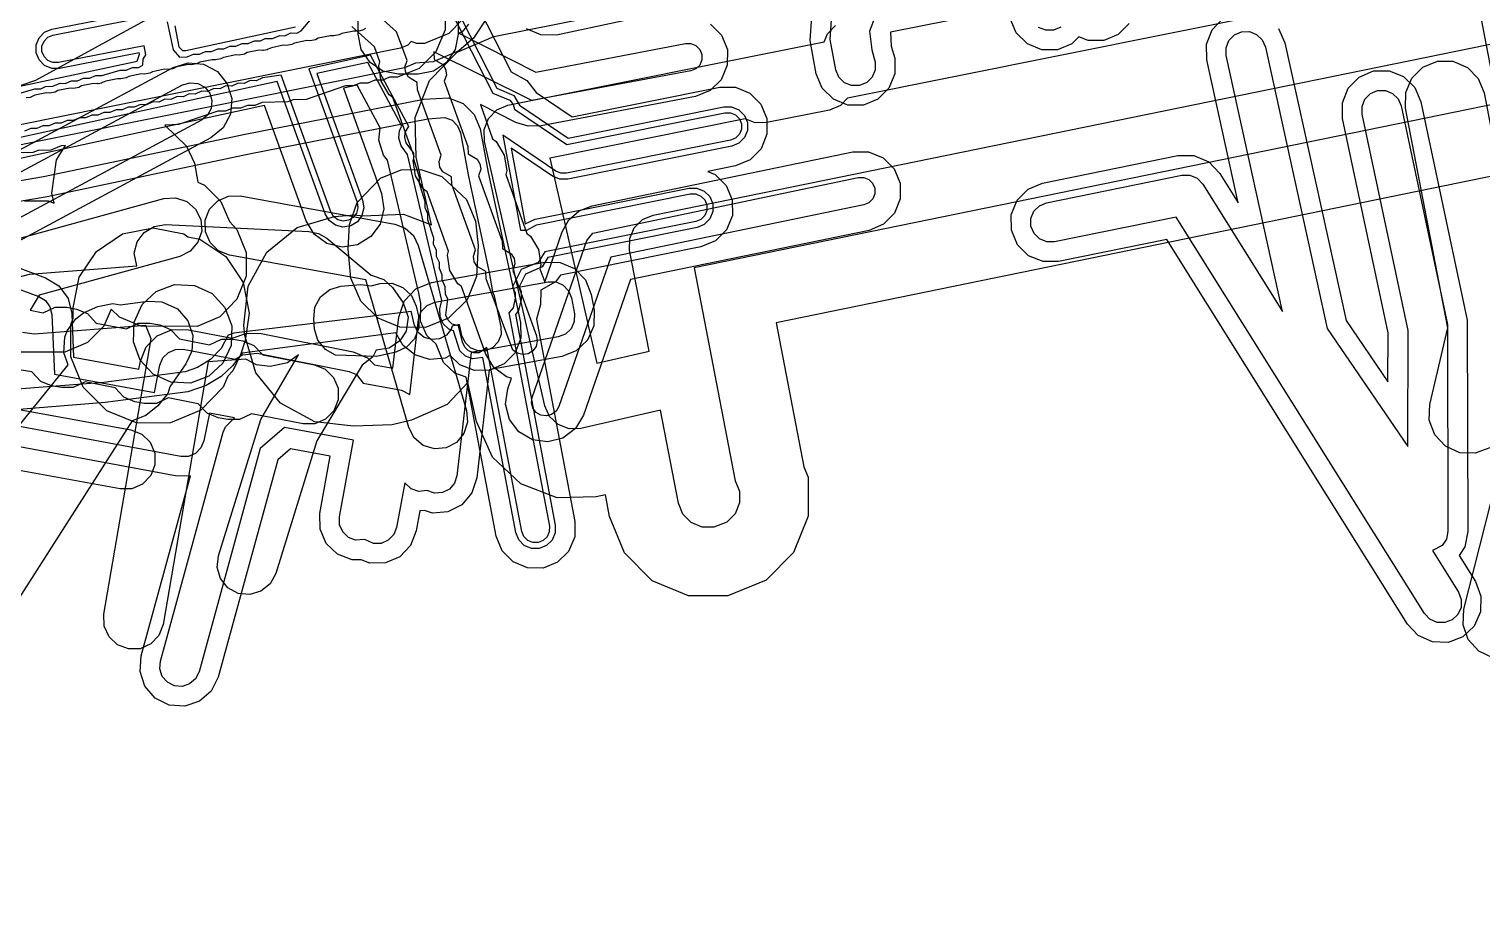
# Model space of a CAD drawing. Header units: metres. Extents: x 3158 to 3711, y 9867 to 11440.
# Drawn here: x 3595.4 to 3668, y 11240.6 to 11284.5 of the extents above; entities that cross this region are included whole.
import ezdxf

# ---------------------------------------------------------------- set-up
doc = ezdxf.new("R2010")
doc.units = ezdxf.units.M
doc.layers.add('AI_GREENING_EXCLUSIONS', color=1, linetype='Continuous')
doc.layers.add('AI_GREENING_LAWN', color=82, linetype='Continuous')

msp = doc.modelspace()

# ---------------------------------------------------------------- linework, layer by layer
at = {"layer": 'AI_GREENING_EXCLUSIONS'}
for points in [[(3594.172, 11287.77), (3613.104, 11297.871), (3614.44, 11298.255), (3614.78, 11298.226), (3615.13, 11298.056), (3615.389, 11297.764), (3617.483, 11294.182), (3618.018, 11292.205), (3618.051, 11290.645), (3617.789, 11287.003), (3617.658, 11286.242), (3617.068, 11285.009), (3616.376, 11284.322), (3615.166, 11283.824), (3614.776, 11283.819), (3614.503, 11283.914), (3614.327, 11283.737), (3613.967, 11283.587), (3592.785, 11279.327)], [(3684.213, 11290.707), (3636.297, 11281.079), (3635.947, 11280.722), (3635.399, 11280.491), (3632.277, 11279.864), (3631.685, 11279.857), (3631.194, 11280.054), (3621.422, 11278.091), (3623.769, 11267.841), (3626.391, 11268.438), (3625.417, 11273.494), (3625.42, 11274.075), (3625.643, 11274.611), (3626.053, 11275.022), (3626.589, 11275.247), (3680.657, 11286.302)], [(3615.623, 11287.783), (3618.786, 11281.578), (3619.623, 11281.216), (3619.909, 11280.729), (3622.336, 11279.085), (3630.122, 11280.65), (3630.512, 11280.65), (3630.873, 11280.502), (3631.149, 11280.226), (3631.299, 11279.866), (3631.3, 11279.476), (3631.151, 11279.115), (3630.876, 11278.839), (3630.516, 11278.689), (3622.319, 11277.042), (3621.924, 11277.042), (3621.561, 11277.194), (3619.499, 11278.591), (3620.202, 11274.801), (3620.701, 11275.047), (3628.39, 11276.592), (3628.78, 11276.593), (3629.141, 11276.444), (3629.418, 11276.169), (3629.568, 11275.809), (3629.568, 11275.418), (3629.42, 11275.058), (3629.144, 11274.781), (3628.784, 11274.631), (3621.325, 11273.132), (3621.047, 11272.659), (3620.212, 11272.289), (3619.898, 11271.662), (3619.995, 11271.423), (3619.991, 11271.033), (3619.862, 11270.473), (3619.705, 11270.27), (3621.698, 11259.758), (3621.694, 11259.368), (3621.542, 11259.009), (3621.264, 11258.736), (3620.902, 11258.589), (3620.512, 11258.593), (3620.152, 11258.745), (3619.879, 11259.024), (3619.733, 11259.386), (3618.076, 11268.125), (3617.577, 11268.063), (3617.212, 11268.201), (3616.927, 11268.468), (3616.618, 11269.46), (3616.385, 11269.548), (3616.1, 11269.814), (3615.939, 11270.17), (3615.926, 11270.56), (3616.023, 11270.977), (3614.312, 11278.267), (3613.989, 11278.71), (3613.875, 11279.083), (3613.912, 11279.472), (3614.029, 11279.692), (3612.325, 11282.863), (3609.78, 11282.314), (3612.072, 11275.984), (3612.131, 11275.599), (3612.038, 11275.22), (3611.807, 11274.905), (3611.473, 11274.704), (3611.087, 11274.645), (3610.708, 11274.738), (3610.394, 11274.969), (3610.192, 11275.303), (3607.799, 11281.91), (3593.72, 11278.859)], [(3616.641, 11287.989), (3619.491, 11282.395), (3620.28, 11281.97), (3620.739, 11281.374), (3622.549, 11280.148), (3629.925, 11281.63), (3630.705, 11281.632), (3631.427, 11281.334), (3631.98, 11280.784), (3632.28, 11280.063), (3632.281, 11279.283), (3631.984, 11278.561), (3631.433, 11278.009), (3630.713, 11277.708), (3629.324, 11277.429), (3629.695, 11277.277), (3630.248, 11276.726), (3630.548, 11276.006), (3630.55, 11275.225), (3630.252, 11274.504), (3629.702, 11273.951), (3628.981, 11273.651), (3621.96, 11272.24), (3621.711, 11271.911), (3620.976, 11271.495), (3620.963, 11270.778), (3620.764, 11270.051), (3622.68, 11259.945), (3622.673, 11259.164), (3622.368, 11258.446), (3621.812, 11257.899), (3621.088, 11257.607), (3620.308, 11257.614), (3619.59, 11257.919), (3619.043, 11258.476), (3618.75, 11259.199), (3617.245, 11267.141), (3616.683, 11267.352), (3616.114, 11267.885), (3615.744, 11268.804), (3615.287, 11269.232), (3614.965, 11269.943), (3614.987, 11270.848), (3614.882, 11271.35), (3613.32, 11277.98), (3613.108, 11278.237), (3612.88, 11278.983), (3612.94, 11279.606), (3611.799, 11281.73), (3611.107, 11281.586), (3613.013, 11276.325), (3613.13, 11275.554), (3612.943, 11274.796), (3612.481, 11274.167), (3611.813, 11273.763), (3611.042, 11273.646), (3610.284, 11273.832), (3609.656, 11274.295), (3609.252, 11274.963), (3607.166, 11280.719), (3593.938, 11277.858)], [(3615.331, 11287.695), (3618.574, 11281.332), (3619.425, 11280.99), (3619.592, 11280.774), (3619.656, 11280.538), (3622.271, 11278.766), (3630.181, 11280.356), (3630.454, 11280.356), (3630.707, 11280.252), (3630.9, 11280.059), (3631.005, 11279.807), (3631.006, 11279.534), (3630.902, 11279.282), (3630.709, 11279.088), (3630.457, 11278.983), (3622.26, 11277.336), (3621.984, 11277.336), (3621.729, 11277.443), (3619.073, 11279.242), (3619.954, 11274.491), (3620.278, 11274.489), (3620.76, 11274.753), (3628.449, 11276.298), (3628.722, 11276.298), (3628.975, 11276.194), (3629.169, 11276.002), (3629.274, 11275.749), (3629.274, 11275.476), (3629.17, 11275.224), (3628.977, 11275.03), (3628.725, 11274.925), (3621.178, 11273.409), (3620.848, 11272.883), (3619.999, 11272.532), (3619.561, 11271.658), (3619.7, 11271.368), (3619.698, 11271.094), (3619.594, 11270.607), (3619.381, 11270.365), (3621.403, 11259.702), (3621.401, 11259.429), (3621.294, 11259.178), (3621.099, 11258.986), (3620.846, 11258.884), (3620.573, 11258.887), (3620.321, 11258.993), (3620.13, 11259.188), (3620.028, 11259.442), (3618.286, 11268.628), (3617.899, 11268.368), (3617.626, 11268.359), (3617.37, 11268.456), (3617.171, 11268.642), (3617.058, 11268.891), (3616.868, 11269.708), (3616.543, 11269.802), (3616.344, 11269.989), (3616.231, 11270.238), (3616.336, 11271.05), (3616.208, 11271.292), (3616.193, 11271.658), (3616.04, 11272.012), (3616.051, 11272.265), (3615.906, 11272.574), (3615.908, 11272.873), (3615.763, 11273.181), (3615.766, 11273.48), (3615.621, 11273.787), (3615.623, 11274.088), (3615.336, 11275.002), (3615.338, 11275.303), (3615.194, 11275.609), (3615.196, 11275.91), (3614.908, 11276.826), (3614.911, 11277.125), (3614.624, 11278.04), (3614.626, 11278.341), (3614.253, 11278.852), (3614.173, 11279.113), (3614.199, 11279.385), (3614.381, 11279.67), (3612.466, 11283.235), (3609.375, 11282.548), (3611.79, 11275.882), (3611.831, 11275.612), (3611.766, 11275.347), (3611.604, 11275.127), (3611.371, 11274.986), (3611.101, 11274.945), (3610.835, 11275.01), (3610.615, 11275.172), (3610.474, 11275.405), (3608.002, 11282.228), (3607.064, 11282.096), (3606.754, 11281.956), (3606.455, 11281.963), (3606.144, 11281.823), (3605.845, 11281.83), (3605.536, 11281.69), (3605.235, 11281.697), (3604.927, 11281.558), (3604.626, 11281.565), (3604.317, 11281.425), (3604.016, 11281.432), (3603.707, 11281.292), (3603.406, 11281.299), (3603.097, 11281.159), (3602.797, 11281.166), (3602.488, 11281.026), (3602.187, 11281.033), (3601.878, 11280.893), (3601.577, 11280.9), (3601.268, 11280.76), (3600.967, 11280.767), (3600.659, 11280.628), (3600.358, 11280.635), (3600.049, 11280.495), (3599.748, 11280.502), (3599.439, 11280.362), (3599.138, 11280.369), (3598.83, 11280.229), (3598.529, 11280.236), (3598.22, 11280.096), (3597.919, 11280.103), (3597.61, 11279.963), (3597.309, 11279.97), (3597.001, 11279.83), (3596.7, 11279.837), (3596.391, 11279.698), (3596.09, 11279.705), (3595.781, 11279.565), (3595.48, 11279.572), (3595.171, 11279.432)], [(3635.325, 11287.142), (3621.765, 11284.228), (3620.985, 11284.242), (3620.269, 11284.554)], [(3668.561, 11253.127), (3667.857, 11253.463), (3667.334, 11254.042), (3667.074, 11254.778), (3667.114, 11255.557), (3670.843, 11270.251), (3667.896, 11285.552), (3667.9, 11286.333), (3668.203, 11287.052)], [(3677.06, 11278.932), (3632.735, 11269.869), (3634.123, 11262.662), (3634.337, 11262.153), (3634.347, 11260.203), (3633.61, 11258.396), (3632.238, 11257.009), (3630.328, 11256.23), (3628.363, 11256.223), (3626.547, 11256.973), (3625.16, 11258.365), (3624.416, 11260.183), (3624.206, 11261.275), (3623.75, 11261.171), (3621.801, 11261.117), (3619.98, 11261.813), (3618.564, 11263.152), (3617.767, 11264.931), (3617.321, 11266.877), (3616.292, 11265.787), (3614.515, 11264.991), (3613.547, 11264.769), (3611.612, 11264.705), (3609.68, 11264.911), (3607.966, 11265.844), (3606.74, 11267.361), (3606.188, 11269.232), (3606.141, 11269.746), (3606.35, 11271.686), (3607.285, 11273.398), (3608.804, 11274.622), (3610.668, 11275.17), (3610.668, 11275.17), (3611.661, 11275.259), (3612.082, 11275.214), (3614.118, 11275.29), (3615.517, 11274.757), (3614.742, 11278.141), (3614.692, 11280.125), (3615.416, 11281.972), (3616.802, 11283.391), (3618.631, 11284.16), (3627.803, 11286.003)], [(3592.581, 11281.187), (3600.795, 11282.927), (3600.919, 11283.291), (3600.909, 11283.345), (3596.921, 11282.566), (3596.531, 11282.568), (3596.171, 11282.718), (3595.896, 11282.995), (3595.748, 11283.356), (3595.749, 11283.746), (3595.9, 11284.106), (3596.177, 11284.381), (3596.538, 11284.529), (3601.518, 11285.502)], [(3602.38, 11285.621), (3595.727, 11281.964), (3594.363, 11281.509)], [(3616.193, 11285.698), (3616.188, 11284.5), (3615.727, 11283.404), (3614.889, 11282.575), (3613.82, 11282.132), (3613.422, 11282.128), (3613.084, 11281.987), (3612.686, 11281.983), (3612.326, 11281.837), (3611.951, 11281.838), (3611.597, 11281.694), (3611.215, 11281.693), (3609.241, 11281.02), (3608.595, 11281), (3608.336, 11280.907), (3607.045, 11280.872), (3606.691, 11280.727), (3606.309, 11280.727), (3605.971, 11280.586), (3605.573, 11280.582), (3605.213, 11280.436), (3604.837, 11280.437), (3602.864, 11279.764), (3602.184, 11279.728), (3603.275, 11278.695), (3603.661, 11277.839), (3603.839, 11276.89), (3604.173, 11276.736), (3604.984, 11275.925), (3605.42, 11274.919), (3605.789, 11274.53), (3606.257, 11273.377), (3606.257, 11272.189), (3605.789, 11271.036), (3604.94, 11270.168), (3603.8, 11269.676), (3601.004, 11269.698), (3599.921, 11270.152), (3599.509, 11270.545), (3599.139, 11269.695), (3598.328, 11268.884), (3597.188, 11268.392), (3594.462, 11268.4)], [(3594.766, 11281.284), (3595.685, 11281.557), (3595.986, 11281.55), (3596.229, 11281.674), (3596.595, 11281.683), (3596.952, 11281.83), (3597.205, 11281.815), (3597.516, 11281.956), (3597.815, 11281.948), (3598.124, 11282.088), (3598.424, 11282.081), (3598.733, 11282.221), (3599.034, 11282.214), (3599.953, 11282.487), (3600.253, 11282.48), (3600.562, 11282.62), (3600.863, 11282.613), (3601.081, 11282.728), (3601.109, 11283.034), (3601.233, 11283.245), (3601.149, 11283.698), (3596.864, 11282.861), (3596.59, 11282.862), (3596.338, 11282.967), (3596.146, 11283.161), (3596.042, 11283.414), (3596.043, 11283.687), (3596.149, 11283.939), (3596.342, 11284.131), (3596.595, 11284.235), (3601.575, 11285.208)], [(3602.296, 11284.903), (3602.609, 11283.498), (3602.917, 11283.129), (3603.302, 11283.144), (3603.611, 11283.284), (3603.912, 11283.277), (3604.22, 11283.417), (3604.521, 11283.41), (3604.83, 11283.55), (3605.131, 11283.543), (3605.44, 11283.682), (3605.741, 11283.675), (3606.049, 11283.815), (3606.35, 11283.808), (3606.659, 11283.948), (3606.96, 11283.941), (3607.203, 11284.065), (3607.57, 11284.074), (3607.927, 11284.221), (3608.18, 11284.207), (3608.49, 11284.347), (3608.789, 11284.34), (3608.999, 11284.453), (3610.183, 11285.854)], [(3617.356, 11284.775), (3617.027, 11284.386), (3616.881, 11284.328), (3620.722, 11282.392), (3628.207, 11283.821), (3628.48, 11283.819), (3628.732, 11283.712), (3628.924, 11283.518), (3629.026, 11283.265), (3629.024, 11282.992), (3628.917, 11282.74), (3628.723, 11282.548), (3628.47, 11282.446), (3620.523, 11280.967), (3615.623, 11283.394), (3615.641, 11283.025), (3616.077, 11282.762), (3616.219, 11282.529), (3616.26, 11282.259), (3616.152, 11281.935), (3617.336, 11278.667), (3617.353, 11278.299), (3617.789, 11278.036), (3617.931, 11277.803), (3617.972, 11277.533), (3617.864, 11277.209), (3619.048, 11273.941), (3619.065, 11273.573), (3619.501, 11273.31), (3619.643, 11273.077), (3619.684, 11272.807), (3619.576, 11272.483), (3620.76, 11269.215), (3620.801, 11268.945), (3620.736, 11268.679), (3620.574, 11268.459), (3620.34, 11268.318), (3620.07, 11268.277), (3619.805, 11268.342), (3619.585, 11268.504), (3618.242, 11272.053), (3618.225, 11272.421), (3617.789, 11272.684), (3617.647, 11272.917), (3617.606, 11273.187), (3617.714, 11273.511), (3616.53, 11276.779), (3616.513, 11277.147), (3616.077, 11277.41), (3615.935, 11277.643), (3615.894, 11277.913), (3616.002, 11278.237), (3614.818, 11281.505), (3614.801, 11281.873), (3614.365, 11282.136), (3614.223, 11282.369), (3614.182, 11282.639), (3614.29, 11282.963), (3613.767, 11284.407), (3612.438, 11285.591)], [(3644.345, 11285.542), (3638.448, 11284.383), (3638.495, 11283.691), (3638.667, 11283.086), (3638.669, 11282.305), (3638.372, 11281.584), (3637.821, 11281.031), (3637.101, 11280.731), (3636.32, 11280.729), (3635.599, 11281.027), (3635.046, 11281.577), (3634.746, 11282.298), (3634.434, 11283.967), (3634.522, 11285.16)], [(3637.68, 11285.161), (3637.4, 11284.43), (3637.515, 11283.494), (3637.687, 11282.889), (3637.688, 11282.499), (3637.539, 11282.138), (3637.264, 11281.861), (3636.904, 11281.711), (3636.513, 11281.711), (3636.153, 11281.859), (3635.876, 11282.135), (3635.726, 11282.495), (3635.433, 11284.014), (3635.508, 11284.991)], [(3618.223, 11285.007), (3617.607, 11284.087), (3616.878, 11283.457), (3615.589, 11282.904), (3614.712, 11282.835), (3614.166, 11282.607), (3592.983, 11278.347)], [(3602.693, 11284.702), (3602.886, 11283.653), (3603.071, 11283.462), (3603.234, 11283.458), (3608.721, 11284.654)], [(3629.462, 11284.788), (3630.01, 11284.232), (3630.303, 11283.508), (3630.297, 11282.728), (3629.993, 11282.009), (3629.437, 11281.462), (3628.713, 11281.169), (3620.995, 11279.696), (3620.343, 11279.68), (3619.72, 11279.874), (3617.96, 11280.761), (3618.568, 11279.047), (3618.749, 11278.913), (3619.153, 11278.245), (3619.27, 11277.474), (3619.222, 11277.277), (3620.28, 11274.321), (3620.461, 11274.187), (3620.865, 11273.519), (3620.982, 11272.748), (3620.934, 11272.551), (3621.174, 11271.887), (3622.05, 11274.408), (3622.383, 11275.008), (3622.898, 11275.459), (3623.536, 11275.711), (3636.577, 11278.399), (3637.357, 11278.405), (3638.08, 11278.111), (3638.636, 11277.563), (3638.94, 11276.845), (3638.945, 11276.064), (3638.652, 11275.341), (3638.104, 11274.786), (3637.385, 11274.482), (3625.456, 11272.022), (3623.102, 11265.251), (3622.707, 11264.578), (3622.084, 11264.108), (3621.329, 11263.911), (3620.556, 11264.019), (3619.883, 11264.414), (3619.413, 11265.037), (3619.216, 11265.792), (3619.324, 11266.565), (3619.51, 11267.102), (3619.254, 11267.165), (3618.625, 11267.627), (3618.221, 11268.295), (3617.01, 11271.673), (3616.829, 11271.807), (3616.425, 11272.475), (3616.308, 11273.246), (3616.356, 11273.443), (3615.298, 11276.399), (3615.117, 11276.533), (3614.713, 11277.201), (3614.596, 11277.972), (3614.644, 11278.169), (3613.586, 11281.125), (3613.405, 11281.259), (3613.001, 11281.927), (3612.884, 11282.698), (3612.932, 11282.895), (3612.657, 11283.655), (3611.535, 11284.671)], [(3679.788, 11283.062), (3628.643, 11272.605), (3630.693, 11261.962), (3630.907, 11261.452), (3630.911, 11260.867), (3630.69, 11260.325), (3630.278, 11259.909), (3629.626, 11259.659), (3629.037, 11259.657), (3628.492, 11259.882), (3628.076, 11260.3), (3627.853, 11260.845), (3626.958, 11265.491), (3622.973, 11264.584), (3622.389, 11264.568), (3621.842, 11264.776), (3621.842, 11264.776), (3621.417, 11265.178), (3621.178, 11265.712), (3618.154, 11278.923), (3618.139, 11279.518), (3618.356, 11280.072), (3618.772, 11280.498), (3619.321, 11280.729), (3635.135, 11283.906), (3635.3, 11284.307), (3635.713, 11284.722)], [(3650.386, 11284.814), (3649.835, 11284.261), (3649.115, 11283.961), (3648.334, 11283.959), (3647.871, 11284.15), (3647.517, 11283.795), (3646.797, 11283.495), (3646.016, 11283.494), (3645.295, 11283.791), (3644.742, 11284.342), (3644.442, 11285.062)], [(3657.854, 11284.569), (3658.168, 11283.854), (3661.221, 11269.979), (3663.319, 11266.91), (3663.32, 11269.369), (3661.05, 11280.073), (3661.041, 11280.853), (3661.33, 11281.578), (3661.875, 11282.137), (3662.592, 11282.444), (3663.373, 11282.454), (3664.097, 11282.165), (3664.656, 11281.62), (3664.964, 11280.903), (3667.276, 11269.993), (3667.316, 11259.439), (3667.163, 11258.674), (3666.871, 11258.237), (3667.688, 11256.932), (3667.965, 11256.202), (3667.942, 11255.422), (3667.623, 11254.71), (3667.055, 11254.175), (3666.325, 11253.898), (3665.545, 11253.921), (3664.833, 11254.24), (3664.298, 11254.808), (3652.257, 11274.029), (3646.856, 11272.925), (3646.076, 11272.921), (3645.353, 11273.216), (3644.798, 11273.764), (3644.496, 11274.484), (3644.492, 11275.264), (3644.787, 11275.987), (3645.335, 11276.541), (3646.055, 11276.844), (3652.815, 11278.226), (3653.618, 11278.226), (3654.356, 11277.909), (3654.911, 11277.328), (3654.911, 11277.328), (3655.831, 11275.858), (3654.261, 11282.995), (3654.245, 11283.775), (3654.529, 11284.502), (3655.07, 11285.064)], [(3646.96, 11284.625), (3646.6, 11284.475), (3646.21, 11284.475), (3645.849, 11284.623)], [(3592.149, 11277.015), (3602.599, 11282.624), (3603.345, 11282.852), (3604.122, 11282.777), (3604.811, 11282.41), (3605.307, 11281.808), (3605.535, 11281.062), (3605.46, 11280.285), (3605.093, 11279.596), (3604.491, 11279.1), (3594.855, 11273.927)], [(3592.622, 11276.134), (3603.072, 11281.743), (3603.445, 11281.857), (3603.834, 11281.82), (3604.178, 11281.636), (3604.426, 11281.335), (3604.54, 11280.962), (3604.503, 11280.574), (3604.319, 11280.229), (3604.018, 11279.981), (3593.975, 11274.59)], [(3587.935, 11275.764), (3596.113, 11277.164), (3606.193, 11279.283), (3615.132, 11281.041), (3616.369, 11281.109), (3617.092, 11280.814), (3617.646, 11280.265), (3617.949, 11279.546), (3618.342, 11277.371), (3619.388, 11272.507), (3619.389, 11272.506), (3619.623, 11271.431), (3619.623, 11271.431), (3619.623, 11271.431), (3619.963, 11269.874), (3619.978, 11269.094), (3619.693, 11268.368), (3619.151, 11267.806), (3618.436, 11267.494), (3617.656, 11267.479), (3616.93, 11267.764), (3616.445, 11268.231), (3616.198, 11268.1), (3615.421, 11268.026), (3614.675, 11268.255), (3614.073, 11268.751), (3613.723, 11269.366), (3606.05, 11268.352), (3605.572, 11267.707), (3605.003, 11267.184), (3604.255, 11266.732), (3603.335, 11266.421), (3599.211, 11265.878), (3592.847, 11265.362)], [(3588.058, 11274.77), (3596.302, 11276.179), (3606.394, 11278.303), (3615.325, 11280.06), (3616.179, 11280.127), (3616.54, 11279.98), (3616.818, 11279.705), (3616.969, 11279.346), (3617.363, 11277.17), (3618.412, 11272.293), (3618.412, 11272.293), (3618.412, 11272.292), (3618.414, 11272.28), (3618.414, 11272.279), (3618.564, 11271.406), (3618.646, 11271.218), (3618.986, 11269.661), (3618.994, 11269.271), (3618.851, 11268.908), (3618.58, 11268.627), (3618.223, 11268.471), (3617.833, 11268.463), (3617.47, 11268.606), (3617.189, 11268.877), (3617.033, 11269.234), (3616.913, 11269.783), (3616.549, 11269.692), (3616.503, 11269.542), (3616.255, 11269.241), (3615.91, 11269.058), (3615.522, 11269.021), (3615.149, 11269.135), (3614.848, 11269.384), (3614.665, 11269.728), (3614.536, 11270.303), (3614.492, 11270.431), (3605.632, 11269.349), (3605.351, 11269.249), (3605.002, 11268.584), (3604.468, 11268.035), (3603.825, 11267.635), (3603.204, 11267.412), (3599.131, 11266.874), (3591.988, 11266.336)], [(3595.163, 11275.958), (3596.351, 11275.958), (3596.653, 11275.846), (3596.538, 11276.334), (3596.77, 11278.003), (3597.222, 11278.713), (3597.008, 11278.708), (3596.49, 11278.492), (3595.848, 11278.472), (3595.585, 11278.377), (3594.299, 11278.34)], [(3594.516, 11273.967), (3602.138, 11276.071), (3602.722, 11276.114), (3603.278, 11275.93), (3603.72, 11275.548), (3603.983, 11275.025), (3604.026, 11274.441), (3603.842, 11273.885), (3603.459, 11273.442), (3602.936, 11273.18), (3595.9, 11271.237), (3595.458, 11270.486), (3596.105, 11270.362), (3596.696, 11270.641), (3597.281, 11270.645), (3597.772, 11270.551), (3598.314, 11270.331), (3598.759, 11269.853), (3600.263, 11269.565), (3600.854, 11269.844), (3601.439, 11269.848), (3601.93, 11269.754), (3602.472, 11269.534), (3602.918, 11269.056), (3604.422, 11268.768), (3605.012, 11269.047), (3605.597, 11269.051), (3606.088, 11268.957), (3606.63, 11268.737), (3607.076, 11268.259), (3609.661, 11267.763), (3610.203, 11267.543), (3610.62, 11267.132), (3610.848, 11266.593), (3610.852, 11266.008), (3610.632, 11265.465), (3610.221, 11265.049), (3609.682, 11264.821), (3609.096, 11264.817), (3606.511, 11265.313), (3605.92, 11265.033), (3605.335, 11265.029), (3604.844, 11265.123), (3604.302, 11265.343), (3603.857, 11265.821), (3602.353, 11266.11), (3601.762, 11265.83), (3601.177, 11265.826), (3600.686, 11265.92), (3600.144, 11266.14), (3599.699, 11266.618), (3598.195, 11266.907), (3597.604, 11266.627), (3597.019, 11266.623), (3596.528, 11266.717), (3595.986, 11266.937), (3595.541, 11267.415), (3594.178, 11267.636)], [(3594.861, 11272.137), (3595.425, 11272.295), (3600.78, 11272.702), (3600.657, 11273.339), (3600.798, 11273.908), (3601.146, 11274.378), (3601.647, 11274.68), (3602.226, 11274.768), (3609.39, 11274.432), (3609.861, 11274.332), (3610.277, 11274.089), (3612.504, 11272.243), (3613.135, 11272.031), (3613.556, 11271.626), (3614.09, 11270.859), (3614.352, 11270.142), (3614.254, 11269.451), (3613.937, 11268.959), (3613.394, 11268.601), (3612.743, 11268.5), (3612.573, 11268.161), (3612.049, 11267.751), (3609.789, 11263.972), (3607.726, 11257.335), (3607.446, 11256.821), (3606.991, 11256.453), (3606.43, 11256.287), (3605.848, 11256.348), (3605.334, 11256.628), (3604.965, 11257.083), (3604.799, 11257.644), (3604.861, 11258.226), (3606.978, 11265.034), (3608.858, 11268.26), (3608.314, 11267.862), (3607.442, 11267.679), (3606.76, 11267.768), (3606.238, 11268.054), (3604.353, 11267.907), (3602.099, 11254.793), (3601.89, 11254.246), (3601.487, 11253.822), (3600.952, 11253.584), (3600.367, 11253.568), (3599.821, 11253.778), (3599.396, 11254.181), (3599.158, 11254.716), (3599.143, 11255.301), (3601.508, 11269.069), (3601.231, 11269.728), (3595.653, 11269.303), (3595.072, 11269.374)], [(3594.594, 11272.72), (3596.229, 11272.115), (3596.892, 11271.709), (3597.35, 11271.081), (3597.534, 11270.325), (3597.628, 11268.143), (3600.879, 11267.541), (3600.962, 11267.953), (3601.258, 11268.668), (3601.804, 11269.216), (3602.517, 11269.517), (3603.291, 11269.524), (3605.553, 11269.1), (3606.288, 11269.341), (3606.993, 11269.328), (3611.595, 11268.416), (3612.317, 11268.117), (3612.671, 11267.764), (3613.578, 11267.593), (3613.873, 11270.138), (3614.146, 11270.938), (3614.724, 11271.553), (3615.505, 11271.875), (3621.172, 11272.896), (3621.952, 11272.882), (3622.668, 11272.57), (3623.21, 11272.009), (3623.495, 11271.282), (3623.637, 11270.495), (3623.623, 11269.715), (3623.311, 11268.999), (3622.749, 11268.458), (3622.023, 11268.172), (3618.401, 11267.52), (3617.773, 11262.111), (3617.533, 11261.368), (3617.028, 11260.774), (3616.333, 11260.418), (3615.556, 11260.355), (3615.167, 11260.48), (3614.935, 11260.462), (3614.754, 11259.465), (3614.467, 11258.739), (3613.924, 11258.178), (3613.208, 11257.868), (3612.428, 11257.855), (3612.001, 11258.024), (3611.542, 11258.017), (3610.817, 11258.304), (3610.256, 11258.846), (3609.946, 11259.562), (3609.933, 11260.343), (3610.452, 11263.194), (3608.461, 11263.568), (3607.828, 11263.02), (3604.857, 11252.166), (3604.509, 11251.468), (3603.919, 11250.956), (3603.179, 11250.71), (3602.4, 11250.765), (3601.702, 11251.114), (3601.191, 11251.703), (3600.944, 11252.443), (3600.999, 11253.222), (3603.46, 11262.211), (3602.795, 11262.203), (3594.466, 11263.746)], [(3593.576, 11272.03), (3595.882, 11271.177), (3596.214, 11270.974), (3596.443, 11270.66), (3596.535, 11270.282), (3596.663, 11267.305), (3601.665, 11266.379), (3601.942, 11267.755), (3602.09, 11268.113), (3602.363, 11268.387), (3602.72, 11268.537), (3603.107, 11268.541), (3605.703, 11268.054), (3606.08, 11268.268), (3606.799, 11268.348), (3611.401, 11267.435), (3611.761, 11267.286), (3612.103, 11266.853), (3614.006, 11266.496), (3614.433, 11266.287), (3614.867, 11270.022), (3615.003, 11270.422), (3615.292, 11270.73), (3615.683, 11270.891), (3621.35, 11271.912), (3621.74, 11271.905), (3622.097, 11271.749), (3622.368, 11271.468), (3622.511, 11271.105), (3622.653, 11270.318), (3622.646, 11269.928), (3622.49, 11269.57), (3622.209, 11269.299), (3621.846, 11269.156), (3617.494, 11268.372), (3616.78, 11262.226), (3616.66, 11261.855), (3616.407, 11261.558), (3616.06, 11261.38), (3615.671, 11261.349), (3615.284, 11261.482), (3614.876, 11261.441), (3614.505, 11261.561), (3614.176, 11261.875), (3613.77, 11259.644), (3613.626, 11259.281), (3613.355, 11259.001), (3612.997, 11258.846), (3612.607, 11258.839), (3612.186, 11259.039), (3611.721, 11259), (3611.359, 11259.144), (3611.078, 11259.415), (3610.923, 11259.773), (3610.917, 11260.163), (3611.614, 11263.994), (3608.17, 11264.64), (3606.944, 11263.577), (3603.893, 11252.43), (3603.718, 11252.081), (3603.424, 11251.825), (3603.054, 11251.702), (3602.664, 11251.729), (3602.315, 11251.904), (3602.06, 11252.199), (3601.936, 11252.569), (3601.964, 11252.958), (3605.095, 11264.397), (3605.213, 11264.666), (3605.661, 11265.111), (3604.415, 11265.345), (3604.139, 11263.973), (3603.991, 11263.616), (3603.719, 11263.341), (3603.363, 11263.191), (3602.977, 11263.187), (3594.648, 11264.729)], [(3575.376, 11240.582), (3597.346, 11267.769), (3597.142, 11268.362), (3597.191, 11269.141), (3597.304, 11269.457), (3597.732, 11270.065), (3598.119, 11270.358), (3598.829, 11270.674), (3599.594, 11270.829), (3599.952, 11270.759), (3601.335, 11270.945), (3602.042, 11270.914), (3602.815, 11270.553), (3603.331, 11269.968), (3603.584, 11269.23), (3603.535, 11268.451), (3603.236, 11267.81), (3602.432, 11266.671), (3602.33, 11266.323), (3601.839, 11265.716), (3601.229, 11265.23), (3600.558, 11264.972), (3589.468, 11247.653)], [(3575.376, 11240.582), (3597.346, 11267.769), (3597.142, 11268.362), (3597.191, 11269.141), (3597.304, 11269.457), (3597.732, 11270.065), (3598.119, 11270.358), (3598.829, 11270.674), (3599.594, 11270.829), (3599.952, 11270.759), (3601.335, 11270.945), (3602.042, 11270.914), (3602.815, 11270.553), (3603.331, 11269.968), (3603.584, 11269.23), (3603.535, 11268.451), (3603.236, 11267.81), (3602.432, 11266.671), (3602.33, 11266.323), (3601.839, 11265.716), (3601.229, 11265.23), (3600.558, 11264.972), (3589.468, 11247.653)], [(3593.981, 11265.706), (3600.487, 11264.516), (3601.031, 11264.301), (3601.452, 11263.893), (3601.684, 11263.356), (3601.693, 11262.771), (3601.477, 11262.227), (3601.07, 11261.806), (3600.533, 11261.574), (3599.948, 11261.565), (3593.524, 11262.74)]]:
    msp.add_lwpolyline(points, dxfattribs=at)
for points in [[(3616.268, 11286.693), (3616.702, 11286.044), (3616.854, 11285.279), (3616.854, 11284.279), (3616.702, 11283.514), (3616.268, 11282.865), (3615.619, 11282.431), (3614.854, 11282.279), (3613.854, 11282.279), (3613.089, 11282.431), (3612.44, 11282.865), (3612.006, 11283.514), (3611.854, 11284.279), (3611.854, 11285.279), (3612.006, 11286.044), (3612.44, 11286.693), (3613.089, 11287.127), (3613.854, 11287.279), (3614.854, 11287.279), (3615.619, 11287.127), (3616.268, 11286.693)], [(3654.063, 11276.797), (3658.049, 11270.435), (3655.238, 11283.209), (3655.23, 11283.6), (3655.372, 11283.963), (3655.642, 11284.244), (3655.999, 11284.401), (3656.39, 11284.409), (3656.753, 11284.267), (3657.034, 11283.997), (3657.191, 11283.639), (3660.286, 11269.575), (3664.317, 11263.676), (3664.32, 11269.474), (3662.029, 11280.281), (3662.024, 11280.671), (3662.169, 11281.033), (3662.441, 11281.312), (3662.8, 11281.466), (3663.19, 11281.471), (3663.552, 11281.326), (3663.831, 11281.054), (3663.985, 11280.695), (3666.298, 11269.786), (3666.316, 11259.44), (3666.239, 11259.057), (3666.022, 11258.733), (3665.536, 11258.484), (3666.84, 11256.401), (3666.979, 11256.036), (3666.968, 11255.646), (3666.808, 11255.29), (3666.524, 11255.023), (3666.159, 11254.884), (3665.769, 11254.895), (3665.413, 11255.055), (3665.146, 11255.339), (3652.736, 11275.148), (3646.656, 11273.905), (3646.266, 11273.903), (3645.904, 11274.05), (3645.627, 11274.324), (3645.476, 11274.684), (3645.474, 11275.074), (3645.621, 11275.436), (3645.895, 11275.713), (3646.255, 11275.864), (3653.015, 11277.246), (3653.417, 11277.246), (3653.786, 11277.088), (3654.063, 11276.797)], [(3665.659, 11264.267), (3665.384, 11264.997), (3665.41, 11265.777), (3666.306, 11269.607), (3664.199, 11280.59), (3664.204, 11281.371), (3664.508, 11282.089), (3665.063, 11282.637), (3665.786, 11282.931), (3666.566, 11282.926), (3667.285, 11282.622), (3667.833, 11282.067), (3668.127, 11281.344), (3670.314, 11269.942), (3670.297, 11269.11), (3669.305, 11264.867), (3668.983, 11264.156), (3668.413, 11263.623), (3667.683, 11263.348), (3666.903, 11263.374), (3666.192, 11263.697), (3665.659, 11264.267)], [(3613.992, 11277.499), (3614.986, 11277.526), (3616.036, 11277.174), (3617.26, 11276.015), (3617.707, 11274.94), (3617.84, 11273.723), (3617.763, 11272.178), (3617.293, 11271.013), (3616.371, 11270.091), (3615.206, 11269.621), (3613.937, 11269.638), (3612.853, 11270.091), (3611.976, 11270.946), (3611.478, 11272.097), (3611.345, 11273.55), (3611.413, 11274.772), (3611.802, 11275.87), (3612.962, 11277.092), (3613.992, 11277.499)], [(3621.518, 11265.278), (3621.254, 11265.209), (3620.983, 11265.247), (3620.748, 11265.385), (3620.583, 11265.603), (3620.514, 11265.867), (3620.552, 11266.138), (3623.278, 11273.982), (3623.575, 11274.349), (3636.839, 11277.126), (3637.113, 11277.128), (3637.366, 11277.025), (3637.56, 11276.834), (3637.666, 11276.582), (3637.668, 11276.309), (3637.566, 11276.056), (3637.374, 11275.861), (3637.122, 11275.755), (3624.47, 11273.146), (3621.874, 11265.678), (3621.736, 11265.443), (3621.518, 11265.278)], [(3614.854, 11273.733), (3617.262, 11265.475), (3617.313, 11264.892), (3617.137, 11264.334), (3616.761, 11263.885), (3616.242, 11263.615), (3615.659, 11263.564), (3615.101, 11263.74), (3614.652, 11264.116), (3614.382, 11264.635), (3612.233, 11272.004), (3605.414, 11273.25), (3604.87, 11273.466), (3604.45, 11273.873), (3604.218, 11274.411), (3604.209, 11274.996), (3604.424, 11275.54), (3604.832, 11275.96), (3605.369, 11276.192), (3605.954, 11276.202), (3613.684, 11274.788), (3614.197, 11274.592), (3614.606, 11274.223), (3614.854, 11273.733)], [(3598.777, 11273.432), (3600.074, 11274.3), (3601.605, 11274.604), (3603.136, 11274.3), (3603.335, 11274.166), (3603.938, 11274.047), (3605.235, 11273.179), (3606.103, 11271.882), (3606.407, 11270.351), (3606.2, 11268.98), (3605.974, 11268.255), (3605.581, 11267.465), (3605.332, 11267.198), (3605.103, 11266.649), (3603.98, 11265.505), (3602.471, 11264.858), (3600.81, 11264.842), (3599.288, 11265.462), (3598.101, 11266.649), (3597.481, 11268.171), (3597.481, 11269.755), (3597.605, 11270.091), (3597.605, 11270.604), (3597.909, 11272.135), (3598.777, 11273.432)], [(3603.662, 11271.732), (3604.544, 11271.323), (3605.191, 11270.624), (3605.532, 11269.707), (3605.493, 11268.721), (3605.084, 11267.839), (3604.385, 11267.192), (3603.468, 11266.851), (3602.482, 11266.89), (3601.6, 11267.299), (3600.953, 11267.998), (3600.612, 11268.915), (3600.651, 11269.901), (3601.06, 11270.783), (3601.759, 11271.43), (3602.676, 11271.771), (3603.662, 11271.732)], [(3611.973, 11271.773), (3612.493, 11271.717), (3612.951, 11271.822), (3613.536, 11271.839), (3614.083, 11271.63), (3614.508, 11271.229), (3614.747, 11270.695), (3614.86, 11270.199), (3614.877, 11269.615), (3614.669, 11269.068), (3614.267, 11268.642), (3613.733, 11268.403), (3612.768, 11268.182), (3610.721, 11268.253), (3610.207, 11268.533), (3609.839, 11268.988), (3609.673, 11269.549), (3609.627, 11270.055), (3609.689, 11270.637), (3609.97, 11271.153), (3610.426, 11271.52), (3610.985, 11271.685), (3611.973, 11271.773)]]:
    msp.add_lwpolyline(points, close=True, dxfattribs=at)
at = {"layer": 'AI_GREENING_LAWN'}
msp.add_lwpolyline([(3612.219, 11284.558), (3612.071, 11284.483), (3611.889, 11284.43), (3611.812, 11284.438), (3611.812, 11284.432), (3611.63, 11284.44), (3611.036, 11284.319), (3610.893, 11284.246), (3610.631, 11284.192), (3610.47, 11284.204), (3609.854, 11284.079), (3609.71, 11284.006), (3609.448, 11283.953), (3609.288, 11283.965), (3608.671, 11283.84), (3608.528, 11283.767), (3608.265, 11283.714), (3608.105, 11283.725), (3607.511, 11283.606), (3607.346, 11283.528), (3607.345, 11283.53), (3607.297, 11283.502), (3607.137, 11283.469), (3607.082, 11283.477), (3607.082, 11283.474), (3606.899, 11283.482), (3606.306, 11283.361), (3606.163, 11283.288), (3605.9, 11283.235), (3605.74, 11283.246), (3605.123, 11283.122), (3604.98, 11283.049), (3604.718, 11282.996), (3604.557, 11283.007), (3603.941, 11282.882), (3603.797, 11282.809), (3603.534, 11282.756), (3603.375, 11282.768), (3602.781, 11282.649), (3602.616, 11282.57), (3602.615, 11282.573), (3602.567, 11282.545), (3602.406, 11282.513), (3602.352, 11282.52), (3602.352, 11282.517), (3602.17, 11282.526), (3601.575, 11282.406), (3601.433, 11282.334), (3601.17, 11282.281), (3601.009, 11282.293), (3600.392, 11282.17), (3600.249, 11282.097), (3599.986, 11282.045), (3599.826, 11282.057), (3599.232, 11281.94), (3599.067, 11281.861), (3599.066, 11281.864), (3599.018, 11281.836), (3598.857, 11281.804), (3598.802, 11281.811), (3598.802, 11281.809), (3598.62, 11281.818), (3598.026, 11281.698), (3597.883, 11281.625), (3597.62, 11281.573), (3597.46, 11281.585), (3596.843, 11281.462), (3596.699, 11281.389), (3596.436, 11281.337), (3596.276, 11281.349), (3595.682, 11281.231), (3595.517, 11281.153), (3595.514, 11281.159), (3595.447, 11281.122), (3595.258, 11281.1)], dxfattribs=at)

doc.saveas('drawing.dxf')
